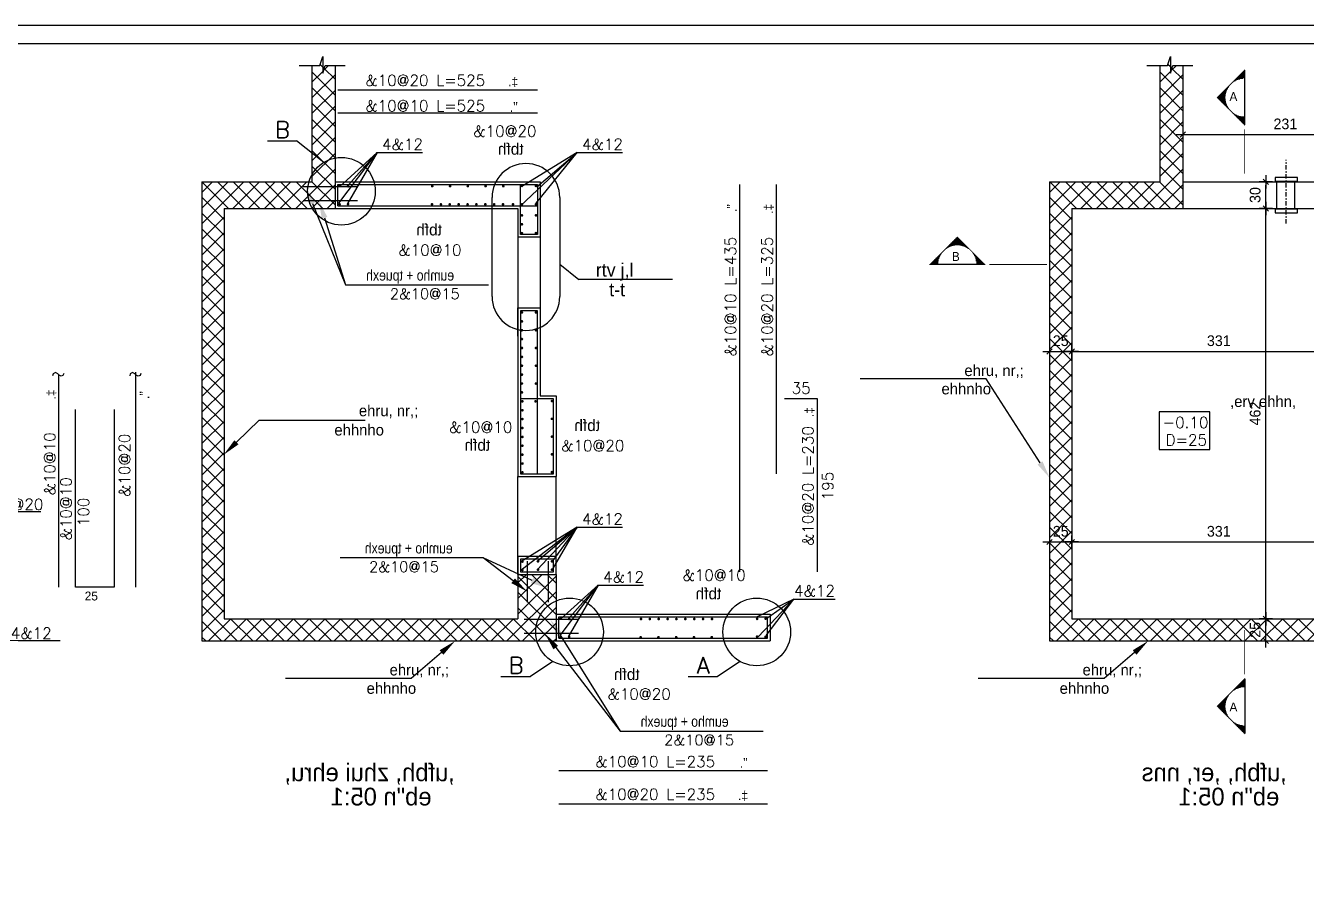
# Model space of a CAD drawing. Extents: x -4581 to 6602, y -3571 to 1684.
# Drawn here: x 3880 to 5323, y -2479 to -1496 of the extents above; entities that cross this region are included whole.
import ezdxf
from ezdxf import colors
from ezdxf.entities.mleader import LeaderData, LeaderLine
from ezdxf.enums import TextEntityAlignment as Align
from ezdxf.math import Vec2, Vec3

# ---------------------------------------------------------------- set-up
doc = ezdxf.new("R2010")
doc.units = 0
doc.header["$LTSCALE"] = 25
doc.header["$MEASUREMENT"] = 0
doc.header["$PDMODE"] = 2
doc.header["$PDSIZE"] = 5
doc.linetypes.add('Haneviim 41$0$HU', pattern=[0.4, 0.2, -0.1, 0, -0.1])
doc.layers.get('DEFPOINTS').update_dxf_attribs({"linetype": 'CONTINUOUS'})
for name, color, linetype in [('A-SY', 5, 'CONTINUOUS'), ('A-TX', 3, 'CONTINUOUS'), ('DIM', 2, 'CONTINUOUS'), ('DIMS', 2, 'CONTINUOUS'), ('MIDOT', 3, 'CONTINUOUS'), ('RAM', 4, 'CONTINUOUS'), ('S-DM', 2, 'CONTINUOUS'), ('S-IR', 7, 'CONTINUOUS'), ('S-IR1', 4, 'CONTINUOUS'), ('S-SY', 2, 'CONTINUOUS'), ('S-TX', 3, 'CONTINUOUS'), ('TXT', 7, 'CONTINUOUS'), ('טקסט_עבה', 2, 'CONTINUOUS')]:
    doc.layers.add(name, color=color, linetype=linetype)
doc.styles.add('ATIR', font='ATIR')
doc.styles.add('BIGH', font='BIGH.SHX')
doc.styles.add('H1', font='heb')
doc.styles.add('MIC', font='michal_m')
doc.styles.add('miryl', font='miryl')
doc.styles.add('SIVAN_M', font='sivan_m')
doc.styles.get("Standard").update_dxf_attribs({"font": 'HEB', "height": 18})
doc.styles.add('STANDART', font='txt')
doc.styles.add('TECHNO', font='techno_m.shx')
doc.styles.add('TXT', font='txtn')
doc.dimstyles.new('T50', dxfattribs={"dimtxt": 12, "dimasz": 4, "dimexe": 0, "dimexo": 0, "dimgap": 0.1, "dimtad": 0, "dimdec": 0, "dimdsep": 46, "dimtxsty": 'ATIR', "dimblk": 'TICK', "dimcen": 0, "dimse1": 1, "dimse2": 1, "dimadec": 0, "dimazin": 0, "dimtfac": 1, "dimtdec": 0, "dimtix": 1, "dimtofl": 0, "dimtmove": 2, "dimatfit": 3, "dimldrblk": 'TICK', "dimfxl": 0, "dimtvp": 1, "dimtolj": 1, "dimarcsym": 0})
pattern_1 = [(360, (-322238.3411, -110330.50354), (-8e-17, -0.625), [])]

# ---------------------------------------------------------------- blocks, each defined once
blk = doc.blocks.new('TICK', base_point=(1987.68, 2056.3))
at = {"layer": 'DIMS', "linetype": 'Continuous'}
for p, q in [((1989.55, 2056.3), (1985.8, 2056.3)), ((1988.43, 2057.05), (1986.93, 2055.55)), ((1987.68, 2054.42), (1987.68, 2058.17))]:
    blk.add_line(p, q, dxfattribs=at)
blk = doc.blocks.new('*D59')
at = {"layer": 'DEFPOINTS', "color": 0, "transparency": 16777216}
for p in [(5033.4, -1672.1), (5058.4, -1702.1), (5058.4, -1863.2)]:
    blk.add_point(p, dxfattribs=at)
at = {"layer": 'S-DM', "color": 0, "lineweight": -2, "transparency": 16777216}
blk.add_line((5037.4, -1863.2), (5054.4, -1863.2), dxfattribs=at)
at = {"layer": 'S-DM', "color": 0, "lineweight": -2, "transparency": 16777216, "xscale": 4, "yscale": 4, "zscale": 4, "rotation": 180}
blk.add_blockref('TICK', (5033.4, -1863.2), dxfattribs=at)
at = {"layer": 'S-DM', "color": 0, "lineweight": -2, "transparency": 16777216, "xscale": 4, "yscale": 4, "zscale": 4}
blk.add_blockref('TICK', (5058.4, -1863.2), dxfattribs=at)
at = {"layer": 'S-DM', "color": 0, "transparency": 16777216, "insert": (5045.9, -1851.2), "char_height": 12, "attachment_point": 5, "style": 'ATIR'}
blk.add_mtext('\\A1;25', dxfattribs=at)
blk = doc.blocks.new('*D60')
at = {"layer": 'DEFPOINTS', "color": 0, "transparency": 16777216}
for p in [(5058.4, -1702.1), (5389.4, -1814.1), (5389.4, -1863.2)]:
    blk.add_point(p, dxfattribs=at)
at = {"layer": 'S-DM', "color": 0, "lineweight": -2, "transparency": 16777216}
blk.add_line((5062.4, -1863.2), (5385.4, -1863.2), dxfattribs=at)
at = {"layer": 'S-DM', "color": 0, "lineweight": -2, "transparency": 16777216, "xscale": 4, "yscale": 4, "zscale": 4, "rotation": 180}
blk.add_blockref('TICK', (5058.4, -1863.2), dxfattribs=at)
at = {"layer": 'S-DM', "color": 0, "lineweight": -2, "transparency": 16777216, "xscale": 4, "yscale": 4, "zscale": 4}
blk.add_blockref('TICK', (5389.4, -1863.2), dxfattribs=at)
at = {"layer": 'S-DM', "color": 0, "transparency": 16777216, "insert": (5223.9, -1851.2), "char_height": 12, "attachment_point": 5, "style": 'ATIR'}
blk.add_mtext('\\A1;331', dxfattribs=at)
blk = doc.blocks.new('*D58')
at = {"layer": 'DEFPOINTS', "color": 0, "transparency": 16777216}
for p in [(5058.4, -2077.7), (5058.4, -2078.7), (5033.4, -2103.7)]:
    blk.add_point(p, dxfattribs=at)
at = {"layer": 'S-DM', "color": 0, "lineweight": -2, "transparency": 16777216}
blk.add_line((5037.4, -2077.7), (5054.4, -2077.7), dxfattribs=at)
at = {"layer": 'S-DM', "color": 0, "lineweight": -2, "transparency": 16777216, "xscale": 4, "yscale": 4, "zscale": 4, "rotation": 180}
blk.add_blockref('TICK', (5033.4, -2077.7), dxfattribs=at)
at = {"layer": 'S-DM', "color": 0, "lineweight": -2, "transparency": 16777216, "xscale": 4, "yscale": 4, "zscale": 4}
blk.add_blockref('TICK', (5058.4, -2077.7), dxfattribs=at)
at = {"layer": 'S-DM', "color": 0, "transparency": 16777216, "insert": (5045.9, -2065.7), "char_height": 12, "attachment_point": 5, "style": 'ATIR'}
blk.add_mtext('\\A1;25', dxfattribs=at)
blk = doc.blocks.new('*D62')
at = {"layer": 'DEFPOINTS', "color": 0, "transparency": 16777216}
for p in [(5058.4, -2078.7), (5389.4, -2077.7), (5389.4, -2101.7)]:
    blk.add_point(p, dxfattribs=at)
at = {"layer": 'S-DM', "color": 0, "lineweight": -2, "transparency": 16777216}
blk.add_line((5062.4, -2077.7), (5385.4, -2077.7), dxfattribs=at)
at = {"layer": 'S-DM', "color": 0, "lineweight": -2, "transparency": 16777216, "xscale": 4, "yscale": 4, "zscale": 4, "rotation": 180}
blk.add_blockref('TICK', (5058.4, -2077.7), dxfattribs=at)
at = {"layer": 'S-DM', "color": 0, "lineweight": -2, "transparency": 16777216, "xscale": 4, "yscale": 4, "zscale": 4}
blk.add_blockref('TICK', (5389.4, -2077.7), dxfattribs=at)
at = {"layer": 'S-DM', "color": 0, "transparency": 16777216, "insert": (5223.9, -2065.7), "char_height": 12, "attachment_point": 5, "style": 'ATIR'}
blk.add_mtext('\\A1;331', dxfattribs=at)
blk = doc.blocks.new('*D65')
at = {"layer": 'DEFPOINTS', "color": 0, "transparency": 16777216}
for p in [(5058.4, -2164.1), (5276.9, -2164.1), (5033.4, -2189.1)]:
    blk.add_point(p, dxfattribs=at)
at = {"layer": 'S-DM', "color": 0, "lineweight": -2, "transparency": 16777216}
blk.add_line((5276.9, -2185.1), (5276.9, -2168.1), dxfattribs=at)
at = {"layer": 'S-DM', "color": 0, "lineweight": -2, "transparency": 16777216, "xscale": 4, "yscale": 4, "zscale": 4}
for p, rotation in [((5276.9, -2164.1), 90), ((5276.9, -2189.1), 270)]:
    blk.add_blockref('TICK', p, dxfattribs=dict(at, rotation=rotation))
at = {"layer": 'S-DM', "color": 0, "transparency": 16777216, "insert": (5264.9, -2176.6), "char_height": 12, "attachment_point": 5, "rotation": 90, "style": 'ATIR'}
blk.add_mtext('\\A1;25', dxfattribs=at)
blk = doc.blocks.new('*D66')
at = {"layer": 'DEFPOINTS', "color": 0, "transparency": 16777216}
for p in [(5276.9, -1702.1), (5389.4, -1702.1), (5058.4, -2164.1)]:
    blk.add_point(p, dxfattribs=at)
at = {"layer": 'S-DM', "color": 0, "lineweight": -2, "transparency": 16777216}
blk.add_line((5276.9, -2160.1), (5276.9, -1706.1), dxfattribs=at)
at = {"layer": 'S-DM', "color": 0, "lineweight": -2, "transparency": 16777216, "xscale": 4, "yscale": 4, "zscale": 4}
for p, rotation in [((5276.9, -1702.1), 90), ((5276.9, -2164.1), 270)]:
    blk.add_blockref('TICK', p, dxfattribs=dict(at, rotation=rotation))
at = {"layer": 'S-DM', "color": 0, "transparency": 16777216, "insert": (5264.9, -1933.1), "char_height": 12, "attachment_point": 5, "rotation": 90, "style": 'ATIR'}
blk.add_mtext('\\A1;462', dxfattribs=at)
blk = doc.blocks.new('*D67')
at = {"layer": 'DEFPOINTS', "color": 0, "transparency": 16777216}
for p in [(5183.4, -1672.1), (5276.9, -1672.1), (5389.4, -1702.1)]:
    blk.add_point(p, dxfattribs=at)
at = {"layer": 'S-DM', "color": 0, "lineweight": -2, "transparency": 16777216}
blk.add_line((5276.9, -1698.1), (5276.9, -1676.1), dxfattribs=at)
at = {"layer": 'S-DM', "color": 0, "lineweight": -2, "transparency": 16777216, "xscale": 4, "yscale": 4, "zscale": 4}
for p, rotation in [((5276.9, -1672.1), 90), ((5276.9, -1702.1), 270)]:
    blk.add_blockref('TICK', p, dxfattribs=dict(at, rotation=rotation))
at = {"layer": 'S-DM', "color": 0, "transparency": 16777216, "insert": (5264.9, -1687.1), "char_height": 12, "attachment_point": 5, "rotation": 90, "style": 'ATIR'}
blk.add_mtext('\\A1;30', dxfattribs=at)
blk = doc.blocks.new('*D68')
at = {"layer": 'DEFPOINTS', "color": 0, "transparency": 16777216}
for p in [(5414.4, -1619.1), (5183.4, -1672.1), (5414.4, -1672.1)]:
    blk.add_point(p, dxfattribs=at)
at = {"layer": 'S-DM', "color": 0, "lineweight": -2, "transparency": 16777216}
blk.add_line((5187.4, -1619.1), (5410.4, -1619.1), dxfattribs=at)
at = {"layer": 'S-DM', "color": 0, "lineweight": -2, "transparency": 16777216, "xscale": 4, "yscale": 4, "zscale": 4, "rotation": 180}
blk.add_blockref('TICK', (5183.4, -1619.1), dxfattribs=at)
at = {"layer": 'S-DM', "color": 0, "lineweight": -2, "transparency": 16777216, "xscale": 4, "yscale": 4, "zscale": 4}
blk.add_blockref('TICK', (5414.4, -1619.1), dxfattribs=at)
at = {"layer": 'S-DM', "color": 0, "transparency": 16777216, "insert": (5298.9, -1607.1), "char_height": 12, "attachment_point": 5, "style": 'ATIR'}
blk.add_mtext('\\A1;231', dxfattribs=at)

msp = doc.modelspace()

# ---------------------------------------------------------------- hatches: boundary and pattern name
at = {"layer": 'S-DM'}
h = msp.add_hatch(dxfattribs=at)
h.set_pattern_fill('ANSI37', color=256, scale=100)
h.set_pattern_definition([(45, (-891.608, 169.247), (-8.838835, 8.838835), []), (135, (-891.608, 169.247), (-8.838835, -8.838835), [])])
h.paths.add_polyline_path([(4078.6, -1672.1), (4078.6, -2189.1), (4477.6, -2189.1), (4477.6, -2114.1), (4434.6, -2114.1), (4434.6, -2164.1), (4103.6, -2164.1), (4103.6, -1702.1), (4228.6, -1702.1), (4228.6, -1541.3), (4217.4, -1541.3), (4214.8, -1550.1), (4214.8, -1531.1), (4211.5, -1541.3), (4202.6, -1541.3), (4202.6, -1672.1)])
h = msp.add_hatch(dxfattribs=at)
h.set_pattern_fill('ANSI37', color=256, scale=100)
h.set_pattern_definition([(45, (63.172, 169.247), (-8.838835, 8.838835), []), (135, (63.172, 169.247), (-8.838835, -8.838835), [])])
h.paths.add_polyline_path([(5033.4, -1672.1), (5033.4, -2189.1), (5432.4, -2189.1), (5432.4, -2114.1), (5389.4, -2114.1), (5389.4, -2164.1), (5058.4, -2164.1), (5058.4, -1702.1), (5183.4, -1702.1), (5183.4, -1541.3), (5172.2, -1541.3), (5169.5, -1550.1), (5169.5, -1531.1), (5166.2, -1541.3), (5157.4, -1541.3), (5157.4, -1672.1)])
at = {"layer": 'TXT'}
h = msp.add_hatch(dxfattribs=at)
h.set_pattern_fill('LINE', color=6, scale=5, style=0)
h.set_pattern_definition(pattern_1)
h.paths.add_polyline_path([(5239.2, -1560.3, -0.172705), (5253.1, -1555.4), (5253.1, -1546.5)])
h.paths.add_polyline_path([(5228, -1571.5), (5227.6, -1582.6), (5236.1, -1591.1, -0.356029), (5236.1, -1563.5)])
h.paths.add_polyline_path([(5222.3, -1577.3), (5227.6, -1582.6), (5228, -1571.5)])
h.paths.add_polyline_path([(5239.2, -1594.2), (5253.1, -1608.1), (5253.1, -1599.2, -0.172705)])
h = msp.add_hatch(dxfattribs=at)
h.set_pattern_fill('LINE', color=6, scale=5, angle=90, style=0)
h.set_pattern_definition([(90, (-103241.95263, -329256.7093), (-0.625, 4e-17), [])])
h.paths.add_polyline_path([(4912.7, -1751.5, 0.172705), (4907.7, -1765.3), (4898.8, -1765.3)])
h.paths.add_polyline_path([(4923.8, -1740.3), (4934.9, -1739.9), (4943.4, -1748.4, 0.356029), (4915.8, -1748.4)])
h.paths.add_polyline_path([(4929.6, -1734.5), (4934.9, -1739.9), (4923.8, -1740.3)])
h.paths.add_polyline_path([(4946.6, -1751.5), (4960.4, -1765.3), (4951.5, -1765.3, 0.172705)])
h = msp.add_hatch(dxfattribs=at)
h.set_pattern_fill('LINE', color=6, scale=5, style=0)
h.set_pattern_definition(pattern_1)
h.paths.add_polyline_path([(5239.2, -2279.5, 0.172705), (5253.1, -2284.4), (5253.1, -2293.3)])
h.paths.add_polyline_path([(5228, -2268.3), (5227.6, -2257.2), (5236.1, -2248.7, 0.356029), (5236.1, -2276.3)])
h.paths.add_polyline_path([(5222.3, -2262.5), (5227.6, -2257.2), (5228, -2268.3)])
h.paths.add_polyline_path([(5239.2, -2245.6), (5253.1, -2231.7), (5253.1, -2240.6, 0.172705)])

# ---------------------------------------------------------------- linework, layer by layer
at = {"layer": 'A-SY'}
msp.add_lwpolyline([(6602.5, -1496.4), (2185.6, -1496.4), (2185.6, -3571.4), (6602.5, -3571.4)], close=True, dxfattribs=at)
at = {"layer": 'DIM'}
for points in [[(4438, -1958.3, 0, 5, 0), (4425.4, -1958.3, 0, 0, 0), (4367, -1958.3, 0, 0, 0)], [(4472.9, -1958.3, 0, 5, 0), (4485.5, -1958.3, 0, 0, 0), (4544.5, -1958.3, 0, 0, 0)]]:
    msp.add_lwpolyline(points, format="xyseb", dxfattribs=at)
at = {"layer": 'MIDOT'}
for points in [[(3923.2, -1888.1), (3922.2, -1890.4), (3920.1, -1891.1), (3917.9, -1889.8), (3916.3, -1888.4), (3913.7, -1887), (3911.2, -1888.5), (3910.6, -1890.6)], [(4010.1, -1888.1), (4009.1, -1890.4), (4007, -1891.1), (4004.8, -1889.8), (4003.2, -1888.4), (4000.6, -1887), (3998.1, -1888.5), (3997.5, -1890.6)]]:
    msp.add_lwpolyline(points, dxfattribs=at)
at = {"layer": 'RAM'}
msp.add_lwpolyline([(6577.5, -3551.4), (2210.4, -3551.4), (2210.4, -1516.4), (6577.5, -1516.4)], close=True, dxfattribs=at)
at = {"layer": 'S-DM', "linetype": 'Haneviim 41$0$HU'}
msp.add_line((5299.8, -1719.1, -38669), (5299.8, -1647.3, -38669), dxfattribs=at)
at = {"layer": 'S-DM'}
for p, q in [((5289.4, -1702.1, -38669), (5289.4, -1672.1, -38669)), ((5309.4, -1702.1, -38669), (5309.4, -1672.1, -38669))]:
    msp.add_line(p, q, dxfattribs=at)
at = {"layer": 'S-DM', "elevation": -38669}
for points in [[(5312.4, -1667.3), (5287.3, -1667.3), (5287.3, -1671.4), (5312.4, -1671.4)], [(5312.4, -1703), (5287.3, -1703), (5287.3, -1707), (5312.4, -1707)]]:
    msp.add_lwpolyline(points, close=True, dxfattribs=at)
at = {"layer": 'S-IR'}
for p, q in [((4231.6, -1568.6, -81.5), (4456.6, -1568.6, -38669)), ((4231.6, -1594.6, -81.5), (4456.6, -1594.6, -38669)), ((4480.6, -2334.8, -38669), (4715.6, -2334.8, -38669)), ((4480.6, -2372.3, -38669), (4715.6, -2372.3, -38669))]:
    msp.add_line(p, q, dxfattribs=at)
for points in [[(4684.5, -2111.1), (4684.5, -1675.1)], [(4725.8, -2001.1), (4725.8, -1675.1)], [(3917.1, -1889.1), (3917.1, -2128.6)], [(4004, -1886.7), (4004, -2128.6)], [(4771.8, -2111.1), (4771.8, -1916.5), (4734.8, -1916.5)], [(3979.8, -1928.6), (3979.8, -2128.6), (3936.4, -2128.6), (3936.4, -1928.6)]]:
    msp.add_lwpolyline(points, dxfattribs=at)
at = {"layer": 'S-IR1'}
for p, q in [((4231.6, -1675.1, -38669), (4456.6, -1675.1, -38669)), ((4231.6, -1699.1, -38767.7), (4231.6, -1675.1, -38767.7)), ((4231.6, -1699.1, -38669), (4456.6, -1699.1, -38669)), ((4480.6, -2162.1, -38669), (4715.6, -2162.1, -38669)), ((4480.6, -2186.1, -38767.7), (4480.6, -2162.1, -38767.7)), ((4715.6, -2186.1, -38767.7), (4715.6, -2162.1, -38767.7)), ((4480.6, -2186.1, -38669), (4715.6, -2186.1, -38669))]:
    msp.add_line(p, q, dxfattribs=at)
for points in [[(4253.9, -1678), (4192.6, -1678)], [(4253.9, -1693.7), (4192.6, -1693.7)], [(4445.1, -2099.1), (4445.1, -2145.4)], [(4468.7, -2099.1), (4468.7, -2145.4)], [(4502.9, -2165), (4441.6, -2165)], [(4502.9, -2180.7), (4441.6, -2180.7)]]:
    msp.add_lwpolyline(points, dxfattribs=at)
at = {"layer": 'S-IR1', "const_width": 1.5}
for points in [[(4233.7, -1677.7, -1), (4233.7, -1676.2, -1)], [(4243.3, -1678, 1), (4243.3, -1676.5, 1)], [(4337.4, -1677.1, -1), (4338.9, -1677.1, -1)], [(4337.4, -1677.1, -1), (4338.9, -1677.1, -1)], [(4357.4, -1677.1, -1), (4358.9, -1677.1, -1)], [(4357.4, -1677.1, -1), (4358.9, -1677.1, -1)], [(4377.4, -1677.1, -1), (4378.9, -1677.1, -1)], [(4397.4, -1677.1, -1), (4398.9, -1677.1, -1)], [(4417.4, -1677.1, -1), (4418.9, -1677.1, -1)], [(4438.3, -1676.8, 1), (4439.8, -1676.8, 1)], [(4454.2, -1676.8, 1), (4455.7, -1676.8, 1)], [(4233.7, -1698.3, -1), (4233.7, -1696.8, -1)], [(4243.3, -1698, 1), (4243.3, -1696.5, 1)], [(4337.1, -1697.6, 1), (4338.6, -1697.6, 1)], [(4337.1, -1697.6, 1), (4338.6, -1697.6, 1)], [(4347.1, -1697.6, 1), (4348.6, -1697.6, 1)], [(4347.1, -1697.6, 1), (4348.6, -1697.6, 1)], [(4357.1, -1697.6, 1), (4358.6, -1697.6, 1)], [(4357.1, -1697.6, 1), (4358.6, -1697.6, 1)], [(4367.1, -1697.6, 1), (4368.6, -1697.6, 1)], [(4367.1, -1697.6, 1), (4368.6, -1697.6, 1)], [(4377.1, -1697.6, 1), (4378.6, -1697.6, 1)], [(4387.1, -1697.6, 1), (4388.6, -1697.6, 1)], [(4397.1, -1697.6, 1), (4398.6, -1697.6, 1)], [(4407.1, -1697.6, 1), (4408.6, -1697.6, 1)], [(4417.1, -1697.6, 1), (4418.6, -1697.6, 1)], [(4428.3, -1697.6, 1), (4429.8, -1697.6, 1)], [(4438.3, -1697.6, 1), (4439.8, -1697.6, 1)], [(4454.2, -1697.6, 1), (4455.7, -1697.6, 1)], [(4438.3, -1710, 1), (4439.8, -1710, 1)], [(4454.2, -1710, 1), (4455.7, -1710, 1)], [(4438.3, -1720, 1), (4439.8, -1720, 1)], [(4438.3, -1730, 1), (4439.8, -1730, 1)], [(4454.2, -1730, 1), (4455.7, -1730, 1)], [(4438.3, -1819.3, -1), (4439.8, -1819.3, -1)], [(4438.3, -1829.3, -1), (4439.8, -1829.3, -1)], [(4454.2, -1819.3, -1), (4455.7, -1819.3, -1)], [(4438.3, -1839.3, -1), (4439.8, -1839.3, -1)], [(4454.2, -1839.3, -1), (4455.7, -1839.3, -1)], [(4438.3, -1849.3, -1), (4439.8, -1849.3, -1)], [(4438.3, -1859.3, -1), (4439.8, -1859.3, -1)], [(4454.2, -1859.3, -1), (4455.7, -1859.3, -1)], [(4438.3, -1869.3, -1), (4439.8, -1869.3, -1)], [(4438.3, -1879.3, -1), (4439.8, -1879.3, -1)], [(4438.3, -1889.3, -1), (4439.8, -1889.3, -1)], [(4454.2, -1879.3, -1), (4455.7, -1879.3, -1)], [(4438.3, -1899.3, -1), (4439.8, -1899.3, -1)], [(4454.2, -1899.3, -1), (4455.7, -1899.3, -1)], [(4438.3, -1909.3, -1), (4439.8, -1909.3, -1)], [(4439.6, -1920.1, -1), (4439.6, -1918.6, -1)], [(4454.4, -1920.1, -1), (4454.4, -1918.6, -1)], [(4472.9, -1919.8, 1), (4472.9, -1918.3, 1)], [(4439.6, -1930.1, -1), (4439.6, -1928.6, -1)], [(4439.6, -1940.1, -1), (4439.6, -1938.6, -1)], [(4472.9, -1939.8, 1), (4472.9, -1938.3, 1)], [(4439.6, -1950.1, -1), (4439.6, -1948.6, -1)], [(4439.6, -1960.1, -1), (4439.6, -1958.6, -1)], [(4472.9, -1959.8, 1), (4472.9, -1958.3, 1)], [(4439.6, -1970.1, -1), (4439.6, -1968.6, -1)], [(4439.6, -1980.1, -1), (4439.6, -1978.6, -1)], [(4439.6, -1990.1, -1), (4439.6, -1988.6, -1)], [(4472.9, -1979.8, 1), (4472.9, -1978.3, 1)], [(4439.6, -2000.1, -1), (4439.6, -1998.6, -1)], [(4472.9, -1999.8, 1), (4472.9, -1998.3, 1)], [(4439.6, -2100.5, -1), (4439.6, -2099, -1)], [(4457.2, -2100.2, 1), (4457.2, -2098.7, 1)], [(4472.9, -2100.2, 1), (4472.9, -2098.7, 1)], [(4439.6, -2109.9, -1), (4439.6, -2108.4, -1)], [(4457.2, -2109.6, 1), (4457.2, -2108.1, 1)], [(4472.9, -2109.6, 1), (4472.9, -2108.1, 1)], [(4482.7, -2164.7, -1), (4482.7, -2163.2, -1)], [(4492.3, -2165, 1), (4492.3, -2163.5, 1)], [(4573.9, -2164.4, 1), (4572.4, -2164.4, 1)], [(4583.9, -2164.4, 1), (4582.4, -2164.4, 1)], [(4593.9, -2164.4, 1), (4592.4, -2164.4, 1)], [(4603.9, -2164.4, 1), (4602.4, -2164.4, 1)], [(4613.9, -2164.4, 1), (4612.4, -2164.4, 1)], [(4623.9, -2164.4, 1), (4622.4, -2164.4, 1)], [(4623.9, -2164.4, 1), (4622.4, -2164.4, 1)], [(4633.9, -2164.4, 1), (4632.4, -2164.4, 1)], [(4633.9, -2164.4, 1), (4632.4, -2164.4, 1)], [(4643.9, -2164.4, 1), (4642.4, -2164.4, 1)], [(4643.9, -2164.4, 1), (4642.4, -2164.4, 1)], [(4653.9, -2164.4, 1), (4652.4, -2164.4, 1)], [(4653.9, -2164.4, 1), (4652.4, -2164.4, 1)], [(4704, -2165, -1), (4704, -2163.5, -1)], [(4713.5, -2164.7, 1), (4713.5, -2163.2, 1)], [(4482.7, -2185.3, -1), (4482.7, -2183.8, -1)], [(4492.3, -2185, 1), (4492.3, -2183.5, 1)], [(4573.6, -2184.9, -1), (4572.1, -2184.9, -1)], [(4593.6, -2184.9, -1), (4592.1, -2184.9, -1)], [(4613.6, -2184.9, -1), (4612.1, -2184.9, -1)], [(4633.6, -2184.9, -1), (4632.1, -2184.9, -1)], [(4633.6, -2184.9, -1), (4632.1, -2184.9, -1)], [(4653.6, -2184.9, -1), (4652.1, -2184.9, -1)], [(4653.6, -2184.9, -1), (4652.1, -2184.9, -1)], [(4704, -2185, -1), (4704, -2183.5, -1)], [(4713.5, -2185.3, 1), (4713.5, -2183.8, 1)]]:
    msp.add_lwpolyline(points, format="xyb", close=True, dxfattribs=at)
at = {"layer": 'S-IR1', "elevation": -38669}
for points in [[(4456.6, -1675.1), (4456.6, -1731.5), (4437.6, -1731.5), (4437.6, -1675.1)], [(4456.6, -2001.1), (4456.6, -1817.6), (4437.6, -1817.6), (4437.6, -1916.5)]]:
    msp.add_lwpolyline(points, dxfattribs=at)
for points in [[(4437.6, -2001.1), (4474.6, -2001.1), (4474.6, -1916.5), (4437.6, -1916.5)], [(4437.6, -2111.1), (4474.6, -2111.1), (4474.6, -2097.1), (4437.6, -2097.1)]]:
    msp.add_lwpolyline(points, close=True, dxfattribs=at)
at = {"layer": 'S-SY'}
for p, q in [((4202.6, -1541.3, -38669), (4202.6, -1672.1, -38669)), ((4228.6, -1541.3, -38669), (4228.6, -1702.1, -38669)), ((5157.4, -1541.3, -38669), (5157.4, -1672.1, -38669)), ((5183.4, -1541.3, -38669), (5183.4, -1702.1, -38669)), ((4152.4, -1626.2, -38669), (4185.4, -1626.2, -38669)), ((4215.9, -1650.3, -38669), (4185.4, -1626.2, -38669)), ((4276, -1639.3, -38767.7), (4327.2, -1639.3, -38767.7)), ((4276, -1639.3, -38767.7), (4327.2, -1639.3, -38767.7)), ((4501.2, -1639.3, -38767.7), (4552.4, -1639.3, -38767.7)), ((4501.2, -1639.3, -38767.7), (4552.4, -1639.3, -38767.7)), ((4078.6, -1672.1, -38669), (4078.6, -2189.1, -38669)), ((4078.6, -1672.1, -38669), (4202.6, -1672.1, -38669)), ((4228.6, -1672.1, -38669), (4459.6, -1672.1, -38669)), ((4459.6, -1672.1, -38669), (4459.6, -1913.1, -38669)), ((5033.4, -1672.1, -38669), (5033.4, -2189.1, -38669)), ((5033.4, -1672.1, -38669), (5157.4, -1672.1, -38669)), ((5183.4, -1672.1, -38669), (5414.4, -1672.1, -38669)), ((4405.4, -1689.8, -38669), (4405.4, -1801.5, -38669)), ((4481.7, -1689.8, -38669), (4481.7, -1801.5, -38669)), ((4103.6, -1702.1, -38669), (4103.6, -2164.1, -38669)), ((4103.6, -1702.1, -38669), (4434.6, -1702.1, -38669)), ((4434.6, -1702.1, -38669), (4434.6, -1734.1, -38669)), ((5058.4, -1702.1, -38669), (5058.4, -2164.1, -38669)), ((5058.4, -1702.1, -38669), (5389.4, -1702.1, -38669)), ((4434.6, -1734.1, -38669), (4459.6, -1734.1, -38669)), ((4434.6, -1734.1, -38669), (4434.6, -1814.1, -38669)), ((4481.7, -1765.1, -38669), (4503.3, -1782.2, -38669)), ((4608.8, -1782.2, -38669), (4503.3, -1782.2, -38669)), ((4434.6, -1814.1, -38669), (4459.6, -1814.1, -38669)), ((4434.6, -1814.1, -38669), (4434.6, -2004.1, -38669)), ((4434.6, -1846.1, -38669), (4434.6, -1814.1, -38669)), ((4459.6, -1913.1, -38669), (4477.6, -1913.1, -38669)), ((4477.6, -1913.1, -38669), (4477.6, -2004.1, -38669)), ((4434.6, -2004.1, -38669), (4477.6, -2004.1, -38669)), ((4434.6, -2114.1, -38669), (4434.6, -2004.1, -38669)), ((4477.6, -2114.1, -38669), (4477.6, -2004.1, -38669)), ((3832.8, -2043.5), (3897.3, -2043.5)), ((4501.2, -2061.1, -38767.7), (4552.4, -2061.1, -38767.7)), ((4501.2, -2061.1, -38767.7), (4552.4, -2061.1, -38767.7)), ((4434.6, -2114.1, -38669), (4434.6, -2164.1, -38669)), ((4477.6, -2114.1, -38669), (4477.6, -2189.1, -38669)), ((4525, -2126.3, -38767.7), (4576.2, -2126.3, -38767.7)), ((4525, -2126.3, -38767.7), (4576.2, -2126.3, -38767.7)), ((4745.5, -2141.9, -38767.7), (4791.9, -2141.9, -38767.7)), ((4745.5, -2141.9, -38767.7), (4791.9, -2141.9, -38767.7)), ((4477.6, -2159.1, -38669), (4718.6, -2159.1, -38669)), ((4718.6, -2159.1, -38669), (4718.6, -2189.1, -38669)), ((4103.6, -2164.1, -38669), (4434.6, -2164.1, -38669)), ((5058.4, -2164.1, -38669), (5389.4, -2164.1, -38669)), ((3854.7, -2188.5), (3919.2, -2188.5)), ((4078.6, -2189.1, -38669), (4718.6, -2189.1, -38669)), ((5033.4, -2189.1, -38669), (5673.4, -2189.1, -38669)), ((4473.9, -2212.2, -38669), (4448.6, -2229.2, -38669)), ((4684.7, -2212.2, -38669), (4659.4, -2229.2, -38669)), ((4415.5, -2229.2, -38669), (4448.6, -2229.2, -38669)), ((4626.4, -2229.2, -38669), (4659.4, -2229.2, -38669))]:
    msp.add_line(p, q, dxfattribs=at)
for points in [[(4188.1, -1541.3), (4211.5, -1541.3), (4214.8, -1531.1), (4214.8, -1550.1), (4217.4, -1541.3), (4239.9, -1541.3)], [(5142.8, -1541.3), (5166.2, -1541.3), (5169.5, -1531.1), (5169.5, -1550.1), (5172.2, -1541.3), (5194.7, -1541.3)], [(4233, -1696.1), (4276, -1639.3), (4242.3, -1697.3)], [(4233.7, -1677.7), (4276, -1639.3), (4244.1, -1675.3)], [(4455.3, -1696.1), (4501.2, -1639.3), (4437.2, -1699.6)], [(4456, -1677.7), (4501.2, -1639.3), (4439, -1677.6)], [(4456, -2099.5), (4501.2, -2061.1), (4439, -2099.4)], [(4456.5, -2108.8), (4501.2, -2061.1), (4439.6, -2108.4)], [(4473.6, -2108.8), (4501.2, -2061.1), (4472.9, -2100.2)], [(4482, -2183.1), (4525, -2126.3), (4491.3, -2184.3)], [(4482.7, -2164.7), (4525, -2126.3), (4493.1, -2162.3)], [(4713.5, -2164.7), (4745.5, -2141.9), (4703.2, -2162.3)], [(4714.3, -2183.1), (4745.5, -2141.9), (4705, -2184.3)]]:
    msp.add_lwpolyline(points, dxfattribs=at)
for points in [[(4378.6, -1677.5, 0, 5, 0), (4378.6, -1664.9, 0, 0, 0), (4378.6, -1625, 0, 0, 0), (4451.5, -1625, 0, 0, 0)], [(4377.8, -1698.4, 0, 5, 0), (4377.8, -1711, 0, 0, 0), (4377.8, -1738.1, 0, 0, 0), (4304.8, -1738.1, 0, 0, 0)], [(4613.2, -2163.6, 0, 5, 0), (4613.2, -2151, 0, 0, 0), (4613.2, -2123.9, 0, 0, 0), (4686.2, -2123.9, 0, 0, 0)], [(4612.4, -2184.5, 0, 5, 0), (4612.4, -2197.1, 0, 0, 0), (4612.4, -2237, 0, 0, 0), (4539.5, -2237, 0, 0, 0)]]:
    msp.add_lwpolyline(points, format="xyseb", dxfattribs=at)
msp.add_lwpolyline([(5213.8, -1931.3), (5156.6, -1931.3), (5156.6, -1973.5), (5213.8, -1973.5)], close=True, dxfattribs=at)
at = {"layer": 'S-SY', "elevation": -38669}
msp.add_lwpolyline([(4434.6, -2114.1), (4477.6, -2114.1), (4477.6, -2094.1), (4434.6, -2094.1)], close=True, dxfattribs=at)
at = {"layer": 'S-SY'}
for centre in [(4235.9, -1682.8, -38669), (4492.7, -2179, -38669), (4703.6, -2179, -38669)]:
    msp.add_circle(centre, 38.1, dxfattribs=at)
for centre, start, end in [((4443.6, -1689.8, -38669), 0, 180), ((4443.6, -1801.5, -38669), 180, 0)]:
    msp.add_arc(centre, 38.1, start, end, dxfattribs=at)
at = {"layer": 'TXT', "color": 6}
for p, q in [((5253.1, -1608.1), (5253.1, -1546.5)), ((5253.1, -1608.1), (5253.1, -1546.5)), ((4960.4, -1765.3), (4898.8, -1765.3)), ((4960.4, -1765.3), (4898.8, -1765.3)), ((5253.1, -2231.7), (5253.1, -2293.3)), ((5253.1, -2231.7), (5253.1, -2293.3))]:
    msp.add_line(p, q, dxfattribs=at)
at = {"layer": 'TXT', "color": 6, "const_width": 1}
for points in [[(5253.1, -1599.2), (5253.1, -1608.1), (5222.3, -1577.3), (5253.1, -1546.5), (5253.1, -1555.4)], [(5253.1, -1663.1), (5253.1, -1613.1)], [(4951.5, -1765.3), (4960.4, -1765.3), (4929.6, -1734.5), (4898.8, -1765.3), (4907.7, -1765.3)], [(5030.4, -1765.3), (4965.4, -1765.3)], [(5253.1, -2176.7), (5253.1, -2226.7)], [(5253.1, -2240.6), (5253.1, -2231.7), (5222.3, -2262.5), (5253.1, -2293.3), (5253.1, -2284.4)]]:
    msp.add_lwpolyline(points, dxfattribs=at)

# ---------------------------------------------------------------- texts
at = {"layer": 'A-TX', "style": 'TECHNO', "text_generation_flag": 2}
for p in [(4311.3, -1783.4, -38669), (4309.7, -2090.6, -38669), (4620.4, -2285.7, -38669)]:
    msp.add_text('eumho + tpuexh ', height=12, dxfattribs=at).set_placement(p, align=Align.CENTER)
at = {"layer": 'A-TX', "style": 'TXT'}
for p in [(4329.7, -1804.3, -38669), (4306.3, -2111.5, -38669), (4638.7, -2306.6, -38669)]:
    msp.add_text('2&10@15', height=12, dxfattribs=at).set_placement(p, align=Align.CENTER)
at = {"layer": 'S-TX'}
for s, height, style, p in [('&10@20 L=525', 12.5, 'TXT', (4330.2, -1564.3, -0.2)), ('.‡', 10, 'H1', (4429.1, -1564.6)), ('&10@10 L=525', 12.5, 'TXT', (4330.2, -1592.9, -0.2)), ('.”', 11, 'H1', (4429.8, -1593.5)), ('B', 18.7, 'TXT', (4169.4, -1622.9, -38669)), ('&10@20', 12.5, 'TXT', (4419.9, -1621.5, -38669)), ('4&12', 12.5, 'TXT', (4304.6, -1636.3, -38767.7)), ('4&12', 12.5, 'TXT', (4304.6, -1636.3, -38767.7)), ('4&12', 12.5, 'TXT', (4529.8, -1636.3, -38767.7)), ('4&12', 12.5, 'TXT', (4529.8, -1636.3, -38767.7)), ('&10@10', 12.5, 'TXT', (4335.5, -1755.3, -38669)), ('rtv j,l ', 15, 'miryl', (4546.3, -1778.9, -38669)), ('t-t', 15, 'miryl', (4546.3, -1801.1, -38669)), ('35', 12.5, 'TXT', (4753.6, -1910.8, -38767.7)), ('&10@10', 12.5, 'TXT', (4392.7, -1954.7, -38669)), ('&10@20', 12.5, 'TXT', (4518.9, -1975.5, -38669)), ('4&12', 12.5, 'TXT', (4529.8, -2058.1, -38767.7)), ('4&12', 12.5, 'TXT', (4529.8, -2058.1, -38767.7)), ('4&12', 12.5, 'TXT', (4553.6, -2123.3, -38767.7)), ('4&12', 12.5, 'TXT', (4553.6, -2123.3, -38767.7)), ('&10@10', 12.5, 'TXT', (4655.5, -2121.3, -38669)), ('4&12', 12.5, 'TXT', (4768.6, -2138.9, -38767.7)), ('B', 18.7, 'TXT', (4432.6, -2225.9, -38669)), ('A', 18.7, 'TXT', (4643.4, -2225.9, -38669)), ('&10@20', 12.5, 'TXT', (4571.1, -2255.1, -38669)), ('&10@10 L=235', 12.5, 'TXT', (4589.2, -2331.2, -0.2)), ('.”', 11, 'H1', (4688.8, -2331.8)), ('&10@20 L=235', 12.5, 'TXT', (4589.2, -2368, -0.2)), ('.‡', 10, 'H1', (4688.1, -2368.3))]:
    msp.add_text(s, height=height, dxfattribs=dict(at, style=style)).set_placement(p, align=Align.CENTER)
at = {"layer": 'S-TX', "style": 'SIVAN_M', "text_generation_flag": 2}
for p in [(4424.1, -1641.7, -38669), (4332.1, -1732.6, -38669), (4510.2, -1952.8, -38669), (4386.5, -1975, -38669), (4646.8, -2142.2, -38669), (4554.8, -2233.1, -38669)]:
    msp.add_text('tbfh ', height=12.96, dxfattribs=at).set_placement(p, align=Align.CENTER)
at = {"layer": 'S-TX'}
for s, height, rotation, style, p in [('.”', 11, 90, 'H1', (4681, -1702)), ('.‡', 10, 90, 'H1', (4721.8, -1702.7)), ('&10@10 L=435', 12.5, 90, 'TXT', (4680.3, -1801.6, -0.2)), ('&10@20 L=325', 12.5, 90, 'TXT', (4721.5, -1801.6, -0.2)), ('.‡', 10, 90, 'H1', (3913.9, -1911.8)), ('.”', 11, 90, 'H1', (4019.5, -1912.5)), ('.‡', 10, 90, 'H1', (4767.8, -1931.6)), ('&10@10', 12.5, 90, 'TXT', (3913.6, -1989.8)), ('&10@20', 12.5, 90, 'TXT', (3997.8, -1991.4)), ('&10@20 L=230', 12.5, 90, 'TXT', (4767.5, -2014.7, -0.2)), ('195', 12.5, 90, 'TXT', (4789.7, -2014.7, -0.2)), ('&10@10', 12.5, 90, 'TXT', (3931.9, -2040.4)), ('&10@20', 12.5, 360, 'TXT', (3864.6, -2041.6)), ('100', 12.5, 90, 'TXT', (3951.6, -2043.9)), ('4&12', 12.5, 360, 'TXT', (3886.5, -2186.6))]:
    msp.add_text(s, height=height, rotation=rotation, dxfattribs=dict(at, style=style)).set_placement(p, align=Align.CENTER)
for s, style, p in [('ehru, nr,; ', 'miryl', (4937.4, -1890.9, -38669)), ('ehhnho ', 'miryl', (4911.6, -1911.5, -38669)), (',erv ehhn, ', 'miryl', (5236.6, -1925.7, -38669)), ('ehru, nr,; ', 'miryl', (4255.5, -1936.1, -38669)), ('ehhnho ', 'miryl', (4227.9, -1957.8, -38669)), ('-0.10', 'TXT', (5160.8, -1949.4, -38669)), ('D=25', 'TXT', (5164.1, -1969.1, -38669)), ('ehru, nr,; ', 'miryl', (4290.1, -2227.9, -38669)), ('ehru, nr,; ', 'miryl', (5070.5, -2227.9, -38669)), ('ehhnho ', 'miryl', (4264.2, -2248.6, -38669)), ('ehhnho ', 'miryl', (5044.7, -2248.6, -38669))]:
    msp.add_text(s, height=12.5, dxfattribs=dict(at, style=style)).set_placement(p)
at = {"layer": 'S-TX', "style": 'STANDART'}
msp.add_text('25', height=10, rotation=0.0573, dxfattribs=at).set_placement((3946.7, -2143.5))
at = {"layer": 'TXT', "color": 6, "style": 'BIGH'}
for s, p in [('A', (5235.9, -1581.3)), ('B', (4923.3, -1761.3)), ('A', (5235.9, -2268.5))]:
    msp.add_text(s, height=10, dxfattribs=at).set_placement(p)
at = {"layer": 'טקסט_עבה', "linetype": 'Continuous', "style": 'MIC', "text_generation_flag": 2}
for s, p in [(',ufbh, zhui ehru, ', (4264, -2347, 0)), (',ufbh, ,er, nns', (5218.8, -2347, 0)), (' eb"n 05:1', (4284.2, -2374.3, 0)), (' eb"n 05:1', (5238.9, -2374.3, 0))]:
    msp.add_text(s, height=20, dxfattribs=at).set_placement(p, align=Align.CENTER)

# ---------------------------------------------------------------- dimensions: what is measured, and where the dimension line sits
at = {"layer": 'S-DM'}
for base, p1, p2, picture, middle in [((5414.4, -1619.1, -38669), (5183.4, -1672.1, -38669), (5414.4, -1672.1, -38669), '*D68', (5298.9, -1607.1, -38669)), ((5058.4, -1863.2, -38669), (5033.4, -1672.1, -38669), (5058.4, -1702.1, -38669), '*D59', (5045.9, -1851.2, -38669)), ((5389.4, -1863.2, -38669), (5058.4, -1702.1, -38669), (5389.4, -1814.1, -38669), '*D60', (5223.9, -1851.2, -38669)), ((5058.4, -2077.7, -38669), (5033.4, -2103.7, -38669), (5058.4, -2078.7, -38669), '*D58', (5045.9, -2065.7, -38669)), ((5389.4, -2077.7, -38669), (5058.4, -2078.7, -38669), (5389.4, -2101.7, -38669), '*D62', (5223.9, -2065.7, -38669))]:
    dim = msp.add_linear_dim(base=base, p1=p1, p2=p2, dimstyle='T50', override={"dimfxl": 1.25, "dimfxlon": 1}, dxfattribs=at)
    dim.commit()
    dim.dimension.update_dxf_attribs({"geometry": picture, "text_midpoint": middle})
for base, p1, p2, picture, middle in [((5276.9, -1672.1, -38669), (5389.4, -1702.1, -38669), (5183.4, -1672.1, -38669), '*D67', (5264.9, -1687.1, -38669)), ((5276.9, -1702.1, -38669), (5058.4, -2164.1, -38669), (5389.4, -1702.1, -38669), '*D66', (5264.9, -1933.1, -38669)), ((5276.9, -2164.1, -38669), (5033.4, -2189.1, -38669), (5058.4, -2164.1, -38669), '*D65', (5264.9, -2176.6, -38669))]:
    dim = msp.add_linear_dim(base=base, p1=p1, p2=p2, angle=90, dimstyle='T50', override={"dimfxl": 1.25, "dimfxlon": 1}, dxfattribs=at)
    dim.commit()
    dim.dimension.update_dxf_attribs({"geometry": picture, "text_midpoint": middle})

# ---------------------------------------------------------------- leaders
ml = msp.add_multileader_mtext('Standard', dxfattribs=at)
ml.set_content('')
ml.set_leader_properties()
ml.build(insert=Vec2(0, 0))
ml.multileader.update_dxf_attribs({"text_right_attachment_type": 6, "dogleg_length": 341.7, "arrow_head_size": 20})
ctx = ml.context
ctx.base_point, ctx.arrow_head_size, ctx.plane_origin = Vec3(4820.1, -1894.2, -38669), 20, Vec3(4961.9, -2057.4, -38669)
ctx.right_attachment, ctx.text_align_type = 6, 2
notes = []
notes.append((ctx, [(0, (1, 1, 0), (4961.9, -1894.2, -38669), (-1, 0), 141.8, [(0, [(5033.4, -2005.5, -38669)], 0, [])])]))
ctx.mtext, ml.multileader.dxf.content_type = None, 0
ml = msp.add_multileader_mtext('Standard', dxfattribs=at)
ml.set_content('')
ml.set_leader_properties()
ml.build(insert=Vec2(0, 0))
ml.multileader.update_dxf_attribs({"text_right_attachment_type": 6, "dogleg_length": 341.7, "arrow_head_size": 20})
ctx = ml.context
ctx.base_point, ctx.arrow_head_size, ctx.plane_origin = Vec3(4262.5, -1940.4, -38669), 20, Vec3(4174.9, -2057.4, -38669)
ctx.right_attachment = 6
notes.append((ctx, [(0, (1, 1, 0), (4143.3, -1940.4, -38669), (1, 0), 119.2, [(0, [(4103.3, -1979.4, -38669)], 0, [])])]))
ctx.mtext, ml.multileader.dxf.content_type = None, 0
ml = msp.add_multileader_mtext('Standard', dxfattribs=at)
ml.set_content('')
ml.set_leader_properties()
ml.build(insert=Vec2(0, 0))
ml.multileader.update_dxf_attribs({"text_right_attachment_type": 6, "dogleg_length": 341.7, "arrow_head_size": 20})
ctx = ml.context
ctx.base_point, ctx.arrow_head_size, ctx.plane_origin = Vec3(4172.7, -2231.2, -38669), 20, Vec3(4314.5, -2394.5, -38669)
ctx.right_attachment, ctx.text_align_type = 6, 2
notes.append((ctx, [(0, (1, 1, 0), (4314.5, -2231.2, -38669), (-1, 0), 141.8, [(0, [(4363.8, -2189.1, -38669)], 0, [])])]))
ctx.mtext, ml.multileader.dxf.content_type = None, 0
ml = msp.add_multileader_mtext('Standard', dxfattribs=at)
ml.set_content('')
ml.set_leader_properties()
ml.build(insert=Vec2(0, 0))
ml.multileader.update_dxf_attribs({"text_right_attachment_type": 6, "dogleg_length": 341.7, "arrow_head_size": 20})
ctx = ml.context
ctx.base_point, ctx.arrow_head_size, ctx.plane_origin = Vec3(4953.1, -2231.2, -38669), 20, Vec3(5094.9, -2394.5, -38669)
ctx.right_attachment, ctx.text_align_type = 6, 2
notes.append((ctx, [(0, (1, 1, 0), (5094.9, -2231.2, -38669), (-1, 0), 141.8, [(0, [(5144.3, -2189.1, -38669)], 0, [])])]))
ctx.mtext, ml.multileader.dxf.content_type = None, 0
at = {"layer": 'S-SY'}
ml = msp.add_multileader_mtext('Standard', dxfattribs=at)
ml.set_content('')
ml.set_leader_properties()
ml.build(insert=Vec2(0, 0))
ml.multileader.update_dxf_attribs({"text_right_attachment_type": 6, "dogleg_length": 160.9, "arrow_head_size": 20})
ctx = ml.context
ctx.base_point, ctx.arrow_head_size, ctx.plane_origin = Vec3(4377, -1788.3, -38669), 20, Vec3(4164.5, -1754.2, -38669)
ctx.right_attachment = 6
notes.append((ctx, [(0, (1, 1, 0), (4240.6, -1788.3, -38669), (1, 0), 136.4, [(0, [(4195.9, -1678, -38669)], 0, [])])]))
ctx.mtext, ml.multileader.dxf.content_type = None, 0
ml = msp.add_multileader_mtext('Standard', dxfattribs=at)
ml.set_content('')
ml.set_leader_properties()
ml.build(insert=Vec2(0, 0))
ml.multileader.update_dxf_attribs({"text_right_attachment_type": 6, "dogleg_length": 160.9, "arrow_head_size": 20})
ctx = ml.context
ctx.base_point, ctx.arrow_head_size, ctx.plane_origin = Vec3(4401.4, -1788.3, -38669), 20, Vec3(4189, -1754.2, -38669)
ctx.right_attachment = 6
notes.append((ctx, [(0, (1, 1, 0), (4240.6, -1788.3, -38669), (1, 0), 160.9, [(0, [(4210.7, -1693.7, -38669)], 0, [])])]))
ctx.mtext, ml.multileader.dxf.content_type = None, 0
ml = msp.add_multileader_mtext('Standard', dxfattribs=at)
ml.set_content('')
ml.set_leader_properties()
ml.build(insert=Vec2(0, 0))
ml.multileader.update_dxf_attribs({"text_right_attachment_type": 6, "dogleg_length": 160.9, "arrow_head_size": 20})
ctx = ml.context
ctx.base_point, ctx.arrow_head_size, ctx.plane_origin = Vec3(4234.5, -2095.5, -38669), 20, Vec3(4446.9, -2111.3, -38669)
ctx.right_attachment, ctx.text_align_type = 6, 2
notes.append((ctx, [(0, (1, 1, 0), (4395.3, -2095.5, -38669), (-1, 0), 160.9, [(0, [(4445.1, -2133.5, -38669)], 0, [])])]))
ctx.mtext, ml.multileader.dxf.content_type = None, 0
ml = msp.add_multileader_mtext('Standard', dxfattribs=at)
ml.set_content('')
ml.set_leader_properties()
ml.build(insert=Vec2(0, 0))
ml.multileader.update_dxf_attribs({"text_right_attachment_type": 6, "dogleg_length": 160.9, "arrow_head_size": 20})
ctx = ml.context
ctx.base_point, ctx.arrow_head_size, ctx.plane_origin = Vec3(4258.9, -2095.5, -38669), 20, Vec3(4471.4, -2111.3, -38669)
ctx.right_attachment, ctx.text_align_type = 6, 2
notes.append((ctx, [(0, (1, 1, 0), (4395.3, -2095.5, -38669), (-1, 0), 136.4, [(0, [(4468.7, -2129.5, -38669)], 0, [])])]))
ctx.mtext, ml.multileader.dxf.content_type = None, 0
ml = msp.add_multileader_mtext('Standard', dxfattribs=at)
ml.set_content('')
ml.set_leader_properties()
ml.build(insert=Vec2(0, 0))
ml.multileader.update_dxf_attribs({"text_right_attachment_type": 6, "dogleg_length": 160.9, "arrow_head_size": 20})
ctx = ml.context
ctx.base_point, ctx.arrow_head_size, ctx.plane_origin = Vec3(4710.5, -2290.6, -38669), 20, Vec3(4498.1, -2306.3, -38669)
ctx.right_attachment = 6
notes.append((ctx, [(0, (1, 1, 0), (4549.7, -2290.6, -38669), (1, 0), 160.9, [(0, [(4471.1, -2165, -38669)], 0, [])])]))
ctx.mtext, ml.multileader.dxf.content_type = None, 0
ml = msp.add_multileader_mtext('Standard', dxfattribs=at)
ml.set_content('')
ml.set_leader_properties()
ml.build(insert=Vec2(0, 0))
ml.multileader.update_dxf_attribs({"text_right_attachment_type": 6, "dogleg_length": 160.9, "arrow_head_size": 20})
ctx = ml.context
ctx.base_point, ctx.arrow_head_size, ctx.plane_origin = Vec3(4686.1, -2290.6, -38669), 20, Vec3(4473.6, -2306.3, -38669)
ctx.right_attachment = 6
notes.append((ctx, [(0, (1, 1, 0), (4549.7, -2290.6, -38669), (1, 0), 136.4, [(0, [(4465, -2180.7, -38669)], 0, [])])]))
ctx.mtext, ml.multileader.dxf.content_type = None, 0
for ctx, leaders in notes:
    for number, flags, end, landing, length, lines in leaders:
        leader = LeaderData()
        leader.index, (leader.has_last_leader_line, leader.has_dogleg_vector, leader.attachment_direction) = number, flags
        leader.last_leader_point, leader.dogleg_vector, leader.dogleg_length = Vec3(end), Vec3(landing), length
        for number, points, colour, breaks in lines:
            line = LeaderLine()
            line.index, line.vertices, line.color, line.breaks = number, Vec3.list(points), colors.encode_raw_color(colour), breaks
            leader.lines.append(line)
        ctx.leaders.append(leader)

doc.saveas('drawing.dxf')
